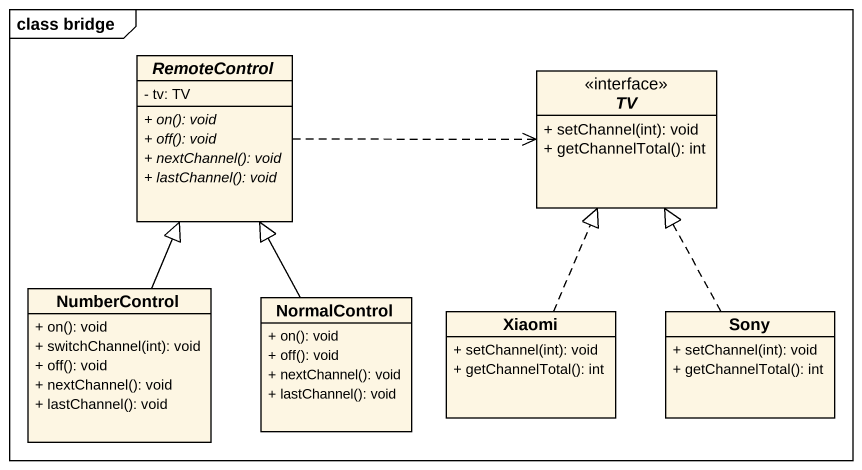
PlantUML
@startuml
mainframe class bridge
hide circle
hide empty members
skinparam classAttributeIconSize 0
abstract class RemoteControl {
  - tv: TV
  {abstract} + on(): void
  {abstract} + off(): void
  {abstract} + nextChannel(): void
  {abstract} + lastChannel(): void
}
interface TV {
  + setChannel(int): void
  + getChannelTotal(): int
}
class NumberControl {
  + on(): void
  + switchChannel(int): void
  + off(): void
  + nextChannel(): void
  + lastChannel(): void
}
class NormalControl {
  + on(): void
  + off(): void
  + nextChannel(): void
  + lastChannel(): void
}
class Xiaomi {
  + setChannel(int): void
  + getChannelTotal(): int
}
class Sony {
  + setChannel(int): void
  + getChannelTotal(): int
}
RemoteControl .right.> TV
NumberControl -up-|> RemoteControl
NormalControl -up-|> RemoteControl
Xiaomi .up.|> TV
Sony .up.|> TV
@enduml
